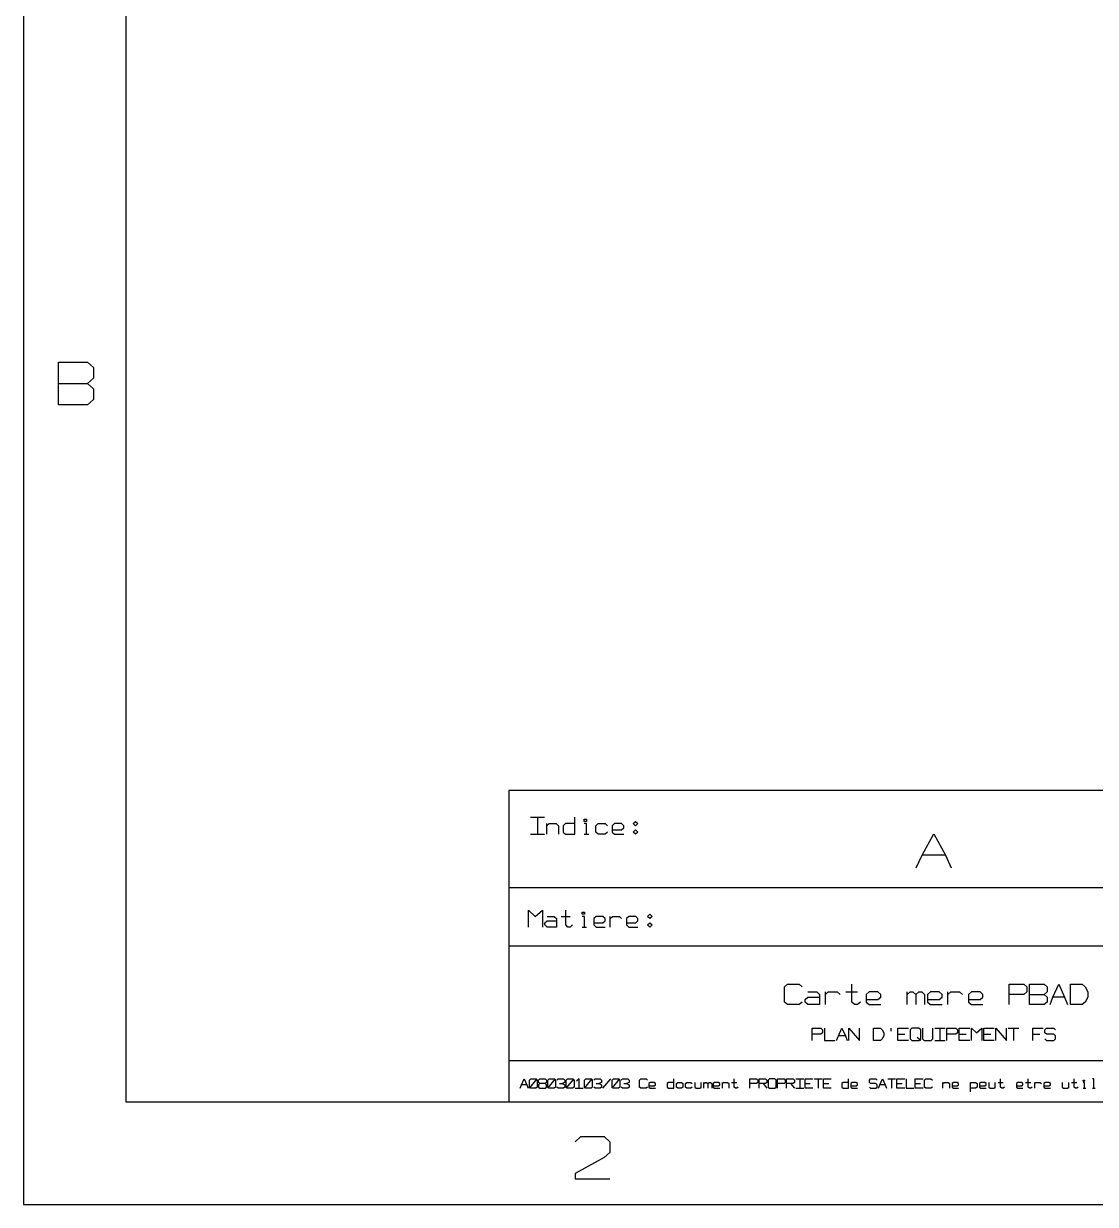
# Model space of a CAD drawing. Extents: x -92 to 503, y -336 to 505.
# Drawn here: x -91.7 to 205.4, y -335.7 to -8.4 of the extents above; entities that cross this region are included whole.
import ezdxf

# ---------------------------------------------------------------- set-up
doc = ezdxf.new("R2010")
doc.units = 0
doc.layers.add('1', color=1, linetype='CONTINUOUS')

msp = doc.modelspace()

# ---------------------------------------------------------------- linework, layer by layer
at = {"layer": '1'}
for p, q in [((-91.65, 504.57), (-91.65, -335.7)), ((-63.35, 476.1), (-63.35, -307.23)), ((-82.02, -114.05), (-82.02, -102.25)), ((-82.02, -102.25), (-73.95, -102.25)), ((-73.95, -102.25), (-72.32, -103.73)), ((-72.32, -103.73), (-72.32, -106.68)), ((-72.32, -106.68), (-73.95, -108.15)), ((-82.02, -108.15), (-73.95, -108.15)), ((-73.95, -108.15), (-72.32, -109.63)), ((-72.32, -109.63), (-72.32, -112.58)), ((-73.95, -114.05), (-82.02, -114.05)), ((-72.32, -112.58), (-73.95, -114.05)), ((474.03, -220.98), (42.85, -220.98)), ((42.85, -220.98), (42.85, -307.23)), ((48.78, -228.38), (52.68, -228.38)), ((50.73, -228.38), (50.73, -233.1)), ((61.08, -233.1), (61.08, -228.38)), ((63.65, -229.55), (63.65, -228.95)), ((63.65, -228.95), (64.3, -228.95)), ((64.3, -228.95), (64.3, -229.55)), ((53.3, -233.1), (53.3, -230.15)), ((53.3, -230.73), (53.95, -230.15)), ((53.95, -230.15), (55.9, -230.15)), ((55.9, -230.15), (56.55, -230.73)), ((56.55, -230.73), (56.55, -233.1)), ((58.48, -230.15), (57.83, -230.73)), ((57.83, -230.73), (57.83, -232.5)), ((61.08, -230.15), (58.48, -230.15)), ((64.3, -229.55), (63.65, -229.55)), ((64.3, -230.15), (63.65, -230.15)), ((64.3, -233.1), (64.3, -230.15)), ((66.9, -230.73), (67.53, -230.15)), ((66.9, -232.5), (66.9, -230.73)), ((67.53, -230.15), (69.48, -230.15)), ((69.48, -230.15), (70.13, -230.73)), ((72.08, -230.15), (71.43, -230.73)), ((71.43, -230.73), (71.43, -232.5)), ((71.43, -231.9), (74, -231.9)), ((74, -230.15), (72.08, -230.15)), ((74.65, -230.73), (74, -230.15)), ((74, -231.9), (74.65, -231.33)), ((74.65, -231.33), (74.65, -230.73)), ((77.23, -230.15), (77.88, -229.55)), ((77.88, -230.73), (77.23, -230.15)), ((77.23, -232.5), (77.88, -231.9)), ((77.88, -229.55), (78.53, -230.15)), ((78.53, -230.15), (77.88, -230.73)), ((77.88, -231.9), (78.53, -232.5)), ((48.78, -233.1), (52.68, -233.1)), ((57.83, -232.5), (58.48, -233.1)), ((58.48, -233.1), (61.08, -233.1)), ((63.65, -233.1), (64.95, -233.1)), ((67.53, -233.1), (66.9, -232.5)), ((69.48, -233.1), (67.53, -233.1)), ((70.13, -232.5), (69.48, -233.1)), ((71.43, -232.5), (72.08, -233.1)), ((72.08, -233.1), (74.65, -233.1)), ((77.88, -233.1), (77.23, -232.5)), ((78.53, -232.5), (77.88, -233.1)), ((157.35, -238.88), (160.58, -233)), ((160.58, -233), (163.8, -238.88)), ((155.73, -242.43), (157.35, -238.88)), ((163.8, -238.88), (157.35, -238.88)), ((163.8, -238.88), (165.43, -242.43)), ((374.85, -247.93), (42.85, -247.93)), ((48.23, -258.83), (48.23, -254.13)), ((48.23, -254.13), (50.15, -255.88)), ((50.15, -255.88), (52.1, -254.13)), ((52.1, -254.13), (52.1, -258.83)), ((58.58, -258.25), (58.58, -254.13)), ((63.1, -255.3), (63.1, -254.7)), ((63.1, -254.7), (63.75, -254.7)), ((63.75, -254.7), (63.75, -255.3)), ((52.75, -257.65), (53.4, -257.08)), ((52.75, -258.25), (52.75, -257.65)), ((53.4, -258.83), (52.75, -258.25)), ((53.4, -255.88), (55.33, -255.88)), ((53.4, -257.08), (55.98, -257.08)), ((55.33, -255.88), (55.98, -256.48)), ((55.98, -256.48), (55.98, -258.83)), ((57.28, -255.88), (59.85, -255.88)), ((59.2, -258.83), (58.58, -258.25)), ((60.5, -258.25), (59.85, -258.83)), ((63.75, -255.3), (63.1, -255.3)), ((63.75, -255.88), (63.1, -255.88)), ((63.75, -258.83), (63.75, -255.88)), ((66.98, -255.88), (66.33, -256.48)), ((66.33, -256.48), (66.33, -258.25)), ((66.33, -257.65), (68.9, -257.65)), ((66.33, -258.25), (66.98, -258.83)), ((68.9, -255.88), (66.98, -255.88)), ((69.55, -256.48), (68.9, -255.88)), ((68.9, -257.65), (69.55, -257.08)), ((69.55, -257.08), (69.55, -256.48)), ((70.85, -258.83), (70.85, -255.88)), ((70.85, -256.48), (71.5, -255.88)), ((71.5, -255.88), (73.45, -255.88)), ((73.45, -255.88), (74.08, -256.48)), ((76.03, -255.88), (75.38, -256.48)), ((75.38, -256.48), (75.38, -258.25)), ((75.38, -257.65), (77.98, -257.65)), ((75.38, -258.25), (76.03, -258.83)), ((77.98, -255.88), (76.03, -255.88)), ((78.6, -256.48), (77.98, -255.88)), ((77.98, -257.65), (78.6, -257.08)), ((78.6, -257.08), (78.6, -256.48)), ((81.2, -255.88), (81.85, -255.3)), ((81.85, -256.48), (81.2, -255.88)), ((81.2, -258.25), (81.85, -257.65)), ((81.85, -258.83), (81.2, -258.25)), ((81.85, -255.3), (82.5, -255.88)), ((82.5, -255.88), (81.85, -256.48)), ((81.85, -257.65), (82.5, -258.25)), ((82.5, -258.25), (81.85, -258.83)), ((55.98, -258.83), (53.4, -258.83)), ((59.85, -258.83), (59.2, -258.83)), ((63.1, -258.83), (64.38, -258.83)), ((66.98, -258.83), (69.55, -258.83)), ((76.03, -258.83), (78.6, -258.83)), ((474.03, -264.1), (42.85, -264.1)), ((119.23, -275.38), (120.05, -274.68)), ((120.05, -274.68), (123.28, -274.68)), ((123.28, -274.68), (124.08, -275.38)), ((137.83, -279.63), (137.83, -274.68)), ((181.48, -280.33), (181.48, -274.68)), ((181.48, -274.68), (185.53, -274.68)), ((185.53, -274.68), (186.33, -275.38)), ((187.13, -280.33), (187.13, -274.68)), ((187.13, -274.68), (191.18, -274.68)), ((191.18, -274.68), (191.98, -275.38)), ((193.6, -278.23), (195.23, -274.68)), ((195.23, -274.68), (196.83, -278.23)), ((198.45, -280.33), (198.45, -274.68)), ((198.45, -274.68), (201.68, -274.68)), ((201.68, -274.68), (202.5, -275.38)), ((119.23, -279.63), (119.23, -275.38)), ((125.7, -276.8), (128.13, -276.8)), ((128.13, -276.8), (128.93, -277.5)), ((128.93, -277.5), (128.93, -280.33)), ((130.55, -280.33), (130.55, -276.8)), ((130.55, -277.5), (131.35, -276.8)), ((131.35, -276.8), (133.78, -276.8)), ((133.78, -276.8), (134.6, -277.5)), ((136.2, -276.8), (139.45, -276.8)), ((142.68, -276.8), (141.88, -277.5)), ((141.88, -277.5), (141.88, -279.63)), ((145.1, -276.8), (142.68, -276.8)), ((145.9, -277.5), (145.1, -276.8)), ((145.9, -278.23), (145.9, -277.5)), ((153.18, -280.33), (153.18, -276.8)), ((153.18, -277.5), (154, -276.8)), ((154, -276.8), (154.8, -276.8)), ((154.8, -276.8), (155.6, -277.5)), ((155.6, -277.5), (156.43, -276.8)), ((155.6, -277.5), (155.6, -280.33)), ((156.43, -276.8), (157.23, -276.8)), ((157.23, -276.8), (158.03, -277.5)), ((158.03, -277.5), (158.03, -280.33)), ((159.65, -276.8), (158.85, -277.5)), ((158.85, -277.5), (158.85, -279.63)), ((162.08, -276.8), (159.65, -276.8)), ((162.88, -277.5), (162.08, -276.8)), ((162.88, -278.23), (162.88, -277.5)), ((164.5, -280.33), (164.5, -276.8)), ((164.5, -277.5), (165.3, -276.8)), ((165.3, -276.8), (167.73, -276.8)), ((167.73, -276.8), (168.55, -277.5)), ((170.98, -276.8), (170.15, -277.5)), ((170.15, -277.5), (170.15, -279.63)), ((173.4, -276.8), (170.98, -276.8)), ((174.2, -277.5), (173.4, -276.8)), ((174.2, -278.23), (174.2, -277.5)), ((185.53, -277.5), (181.48, -277.5)), ((186.33, -276.8), (185.53, -277.5)), ((186.33, -275.38), (186.33, -276.8)), ((187.13, -277.5), (191.18, -277.5)), ((191.98, -276.8), (191.18, -277.5)), ((191.18, -277.5), (191.98, -278.23)), ((191.98, -275.38), (191.98, -276.8)), ((202.5, -275.38), (203.3, -276.8)), ((203.3, -276.8), (203.3, -278.23)), ((120.05, -280.33), (119.23, -279.63)), ((123.28, -280.33), (120.05, -280.33)), ((124.08, -279.63), (123.28, -280.33)), ((124.9, -278.93), (125.7, -278.23)), ((124.9, -279.63), (124.9, -278.93)), ((125.7, -280.33), (124.9, -279.63)), ((125.7, -278.23), (128.93, -278.23)), ((128.93, -280.33), (125.7, -280.33)), ((138.63, -280.33), (137.83, -279.63)), ((139.45, -280.33), (138.63, -280.33)), ((140.25, -279.63), (139.45, -280.33)), ((141.88, -278.93), (145.1, -278.93)), ((141.88, -279.63), (142.68, -280.33)), ((142.68, -280.33), (145.9, -280.33)), ((145.1, -278.93), (145.9, -278.23)), ((158.85, -278.93), (162.08, -278.93)), ((158.85, -279.63), (159.65, -280.33)), ((159.65, -280.33), (162.88, -280.33)), ((162.08, -278.93), (162.88, -278.23)), ((170.15, -278.93), (173.4, -278.93)), ((170.15, -279.63), (170.98, -280.33)), ((170.98, -280.33), (174.2, -280.33)), ((173.4, -278.93), (174.2, -278.23)), ((191.18, -280.33), (187.13, -280.33)), ((191.98, -279.63), (191.18, -280.33)), ((191.98, -278.23), (191.98, -279.63)), ((192.8, -280.33), (193.6, -278.23)), ((196.83, -278.23), (193.6, -278.23)), ((196.83, -278.23), (197.65, -280.33)), ((201.68, -280.33), (198.45, -280.33)), ((202.5, -279.63), (201.68, -280.33)), ((203.3, -278.23), (202.5, -279.63)), ((126.88, -290.25), (126.88, -286.85)), ((126.88, -286.85), (129.3, -286.85)), ((129.3, -286.85), (129.78, -287.28)), ((129.78, -287.28), (129.78, -288.13)), ((130.28, -286.85), (130.28, -290.25)), ((134.15, -288.98), (135.13, -286.85)), ((135.13, -286.85), (136.08, -288.98)), ((137.05, -290.25), (137.05, -286.85)), ((137.05, -286.85), (139.98, -290.25)), ((139.98, -290.25), (139.98, -286.85)), ((143.85, -290.25), (143.85, -286.85)), ((143.85, -286.85), (145.78, -286.85)), ((145.78, -286.85), (146.28, -287.28)), ((146.28, -287.28), (146.75, -288.13)), ((148.7, -286.85), (148.7, -287.7)), ((150.63, -290.25), (150.63, -286.85)), ((150.63, -286.85), (153.55, -286.85)), ((154.53, -286.85), (154.03, -287.28)), ((154.03, -287.28), (154.03, -289.83)), ((156.45, -286.85), (154.53, -286.85)), ((156.95, -287.28), (156.45, -286.85)), ((156.95, -289.83), (156.95, -287.28)), ((157.43, -286.85), (157.43, -289.83)), ((160.33, -289.83), (160.33, -286.85)), ((160.83, -286.85), (163.73, -286.85)), ((162.28, -286.85), (162.28, -290.25)), ((164.23, -290.25), (164.23, -286.85)), ((164.23, -286.85), (166.65, -286.85)), ((166.65, -286.85), (167.13, -287.28)), ((167.13, -287.28), (167.13, -288.13)), ((167.6, -290.25), (167.6, -286.85)), ((167.6, -286.85), (170.53, -286.85)), ((171, -290.25), (171, -286.85)), ((171, -286.85), (172.45, -288.13)), ((172.45, -288.13), (173.93, -286.85)), ((173.93, -286.85), (173.93, -290.25)), ((174.4, -290.25), (174.4, -286.85)), ((174.4, -286.85), (177.3, -286.85)), ((177.8, -290.25), (177.8, -286.85)), ((177.8, -286.85), (180.7, -290.25)), ((180.7, -290.25), (180.7, -286.85)), ((181.2, -286.85), (184.1, -286.85)), ((182.65, -286.85), (182.65, -290.25)), ((187.98, -290.25), (187.98, -286.85)), ((187.98, -286.85), (190.9, -286.85)), ((191.38, -287.28), (191.85, -286.85)), ((191.38, -288.13), (191.38, -287.28)), ((191.85, -286.85), (193.8, -286.85)), ((193.8, -286.85), (194.28, -287.28)), ((129.3, -288.55), (126.88, -288.55)), ((129.78, -288.13), (129.3, -288.55)), ((130.28, -290.25), (133.18, -290.25)), ((133.65, -290.25), (134.15, -288.98)), ((136.08, -288.98), (134.15, -288.98)), ((136.08, -288.98), (136.58, -290.25)), ((145.78, -290.25), (143.85, -290.25)), ((146.28, -289.83), (145.78, -290.25)), ((146.75, -288.98), (146.28, -289.83)), ((146.75, -288.13), (146.75, -288.98)), ((150.63, -288.55), (152.58, -288.55)), ((153.55, -290.25), (150.63, -290.25)), ((154.03, -289.83), (154.53, -290.25)), ((154.53, -290.25), (156.45, -290.25)), ((156.95, -290.25), (155.98, -289.4)), ((156.45, -290.25), (156.95, -289.83)), ((157.43, -289.83), (157.9, -290.25)), ((157.9, -290.25), (159.85, -290.25)), ((159.85, -290.25), (160.33, -289.83)), ((160.83, -290.25), (163.73, -290.25)), ((166.65, -288.55), (164.23, -288.55)), ((167.13, -288.13), (166.65, -288.55)), ((167.6, -288.55), (169.55, -288.55)), ((170.53, -290.25), (167.6, -290.25)), ((174.4, -288.55), (176.35, -288.55)), ((177.3, -290.25), (174.4, -290.25)), ((187.98, -288.55), (189.93, -288.55)), ((191.85, -288.55), (191.38, -288.13)), ((191.38, -289.83), (191.85, -290.25)), ((193.8, -288.55), (191.85, -288.55)), ((191.85, -290.25), (193.8, -290.25)), ((194.28, -288.98), (193.8, -288.55)), ((193.8, -290.25), (194.28, -289.83)), ((194.28, -289.83), (194.28, -288.98)), ((42.85, -295.85), (474.03, -295.85)), ((46.33, -302.55), (47.05, -300.9)), ((47.05, -300.9), (47.78, -302.55)), ((48.5, -301.23), (48.88, -300.9)), ((48.5, -303.53), (50.68, -300.9)), ((48.88, -300.9), (50.33, -300.9)), ((50.33, -300.9), (50.68, -301.23)), ((51.05, -301.23), (51.4, -300.9)), ((51.4, -300.9), (52.88, -300.9)), ((52.88, -300.9), (53.23, -301.23)), ((53.6, -301.23), (53.95, -300.9)), ((53.6, -303.53), (55.78, -300.9)), ((53.95, -300.9), (55.4, -300.9)), ((55.4, -300.9), (55.78, -301.23)), ((56.15, -301.23), (56.5, -300.9)), ((56.5, -300.9), (57.95, -300.9)), ((57.95, -300.9), (58.33, -301.23)), ((58.68, -301.23), (59.05, -300.9)), ((58.68, -303.53), (60.88, -300.9)), ((59.05, -300.9), (60.5, -300.9)), ((60.5, -300.9), (60.88, -301.23)), ((62.33, -300.9), (61.6, -301.55)), ((62.33, -303.53), (62.33, -300.9)), ((63.78, -301.23), (64.15, -300.9)), ((63.78, -303.53), (65.95, -300.9)), ((64.15, -300.9), (65.6, -300.9)), ((65.6, -300.9), (65.95, -301.23)), ((66.33, -301.23), (66.7, -300.9)), ((66.7, -300.9), (68.15, -300.9)), ((68.15, -300.9), (68.5, -301.23)), ((68.88, -303.53), (71.05, -300.9)), ((71.43, -301.23), (71.78, -300.9)), ((71.43, -303.53), (73.6, -300.9)), ((71.78, -300.9), (73.23, -300.9)), ((73.23, -300.9), (73.6, -301.23)), ((73.98, -301.23), (74.33, -300.9)), ((74.33, -300.9), (75.78, -300.9)), ((75.78, -300.9), (76.15, -301.23)), ((79.05, -301.23), (79.43, -300.9)), ((79.43, -300.9), (80.88, -300.9)), ((80.88, -300.9), (81.25, -301.23)), ((88.53, -303.53), (88.53, -300.9)), ((105.25, -303.2), (105.25, -300.9)), ((109.6, -303.53), (109.6, -300.9)), ((109.6, -300.9), (111.43, -300.9)), ((111.43, -300.9), (111.8, -301.23)), ((112.15, -303.53), (112.15, -300.9)), ((112.15, -300.9), (113.98, -300.9)), ((113.98, -300.9), (114.35, -301.23)), ((115.08, -300.9), (114.7, -301.23)), ((116.53, -300.9), (115.08, -300.9)), ((116.88, -301.23), (116.53, -300.9)), ((117.25, -303.53), (117.25, -300.9)), ((117.25, -300.9), (119.08, -300.9)), ((119.08, -300.9), (119.43, -301.23)), ((119.8, -303.53), (119.8, -300.9)), ((119.8, -300.9), (121.63, -300.9)), ((121.63, -300.9), (121.98, -301.23)), ((122.35, -300.9), (124.53, -300.9)), ((123.43, -300.9), (123.43, -303.53)), ((124.9, -303.53), (124.9, -300.9)), ((124.9, -300.9), (127.08, -300.9)), ((127.43, -300.9), (129.63, -300.9)), ((128.53, -300.9), (128.53, -303.53)), ((129.98, -303.53), (129.98, -300.9)), ((129.98, -300.9), (132.18, -300.9)), ((136.9, -303.53), (136.9, -300.9)), ((142.73, -301.23), (143.08, -300.9)), ((143.08, -300.9), (144.53, -300.9)), ((144.53, -300.9), (144.9, -301.23)), ((145.63, -302.55), (146.35, -300.9)), ((146.35, -300.9), (147.08, -302.55)), ((147.8, -300.9), (150, -300.9)), ((148.9, -300.9), (148.9, -303.53)), ((150.35, -303.53), (150.35, -300.9)), ((150.35, -300.9), (152.53, -300.9)), ((152.9, -300.9), (152.9, -303.53)), ((155.45, -303.53), (155.45, -300.9)), ((155.45, -300.9), (157.63, -300.9)), ((158, -301.23), (158.35, -300.9)), ((158.35, -300.9), (159.8, -300.9)), ((159.8, -300.9), (160.18, -301.23)), ((179.1, -303.2), (179.1, -300.9)), ((186.73, -303.2), (186.73, -300.9)), ((199.45, -303.2), (199.45, -300.9)), ((204.93, -300.9), (204.55, -300.9)), ((204.93, -303.53), (204.93, -300.9)), ((45.95, -303.53), (46.33, -302.55)), ((47.78, -302.55), (46.33, -302.55)), ((47.78, -302.55), (48.13, -303.53)), ((48.5, -303.2), (48.5, -301.23)), ((48.88, -303.53), (48.5, -303.2)), ((50.33, -303.53), (48.88, -303.53)), ((50.68, -303.2), (50.33, -303.53)), ((50.68, -301.23), (50.68, -303.2)), ((51.05, -301.88), (51.05, -301.23)), ((51.4, -302.23), (51.05, -301.88)), ((51.4, -302.23), (51.05, -302.55)), ((51.05, -302.55), (51.05, -303.2)), ((51.05, -303.2), (51.4, -303.53)), ((52.88, -302.23), (51.4, -302.23)), ((51.4, -303.53), (52.88, -303.53)), ((53.23, -301.88), (52.88, -302.23)), ((53.23, -302.55), (52.88, -302.23)), ((52.88, -303.53), (53.23, -303.2)), ((53.23, -301.23), (53.23, -301.88)), ((53.23, -303.2), (53.23, -302.55)), ((53.6, -303.2), (53.6, -301.23)), ((53.95, -303.53), (53.6, -303.2)), ((55.4, -303.53), (53.95, -303.53)), ((55.78, -303.2), (55.4, -303.53)), ((55.78, -301.23), (55.78, -303.2)), ((56.5, -303.53), (56.15, -303.2)), ((57.95, -303.53), (56.5, -303.53)), ((56.88, -302.23), (57.6, -302.23)), ((58.33, -301.88), (57.6, -302.23)), ((57.6, -302.23), (58.33, -302.55)), ((58.33, -303.2), (57.95, -303.53)), ((58.33, -301.23), (58.33, -301.88)), ((58.33, -302.55), (58.33, -303.2)), ((58.68, -303.2), (58.68, -301.23)), ((59.05, -303.53), (58.68, -303.2)), ((60.5, -303.53), (59.05, -303.53)), ((60.88, -303.2), (60.5, -303.53)), ((60.88, -301.23), (60.88, -303.2)), ((61.23, -303.53), (63.43, -303.53)), ((63.78, -303.2), (63.78, -301.23)), ((64.15, -303.53), (63.78, -303.2)), ((65.6, -303.53), (64.15, -303.53)), ((65.95, -303.2), (65.6, -303.53)), ((65.95, -301.23), (65.95, -303.2)), ((66.7, -303.53), (66.33, -303.2)), ((68.15, -303.53), (66.7, -303.53)), ((67.05, -302.23), (67.78, -302.23)), ((68.5, -301.88), (67.78, -302.23)), ((67.78, -302.23), (68.5, -302.55)), ((68.5, -303.2), (68.15, -303.53)), ((68.5, -301.23), (68.5, -301.88)), ((68.5, -302.55), (68.5, -303.2)), ((71.43, -303.2), (71.43, -301.23)), ((71.78, -303.53), (71.43, -303.2)), ((73.23, -303.53), (71.78, -303.53)), ((73.6, -303.2), (73.23, -303.53)), ((73.6, -301.23), (73.6, -303.2)), ((74.33, -303.53), (73.98, -303.2)), ((75.78, -303.53), (74.33, -303.53)), ((74.7, -302.23), (75.43, -302.23)), ((76.15, -301.88), (75.43, -302.23)), ((75.43, -302.23), (76.15, -302.55)), ((76.15, -303.2), (75.78, -303.53)), ((76.15, -301.23), (76.15, -301.88)), ((76.15, -302.55), (76.15, -303.2)), ((79.05, -303.2), (79.05, -301.23)), ((79.43, -303.53), (79.05, -303.2)), ((80.88, -303.53), (79.43, -303.53)), ((81.25, -303.2), (80.88, -303.53)), ((81.98, -301.88), (81.6, -302.23)), ((81.6, -302.23), (81.6, -303.2)), ((81.6, -302.88), (83.05, -302.88)), ((81.6, -303.2), (81.98, -303.53)), ((83.05, -301.88), (81.98, -301.88)), ((81.98, -303.53), (83.43, -303.53)), ((83.43, -302.23), (83.05, -301.88)), ((83.05, -302.88), (83.43, -302.55)), ((83.43, -302.55), (83.43, -302.23)), ((87.05, -301.88), (86.7, -302.23)), ((86.7, -302.23), (86.7, -303.2)), ((86.7, -303.2), (87.05, -303.53)), ((88.53, -301.88), (87.05, -301.88)), ((87.05, -303.53), (88.53, -303.53)), ((89.25, -302.23), (89.6, -301.88)), ((89.25, -303.2), (89.25, -302.23)), ((89.6, -303.53), (89.25, -303.2)), ((89.6, -301.88), (90.7, -301.88)), ((90.7, -303.53), (89.6, -303.53)), ((90.7, -301.88), (91.05, -302.23)), ((91.05, -303.2), (90.7, -303.53)), ((91.05, -302.23), (91.05, -303.2)), ((91.8, -302.23), (92.15, -301.88)), ((91.8, -303.2), (91.8, -302.23)), ((92.15, -303.53), (91.8, -303.2)), ((92.15, -301.88), (93.25, -301.88)), ((93.25, -303.53), (92.15, -303.53)), ((93.25, -301.88), (93.6, -302.23)), ((93.6, -303.2), (93.25, -303.53)), ((94.33, -301.88), (94.33, -303.2)), ((94.33, -303.2), (94.7, -303.53)), ((94.7, -303.53), (95.8, -303.53)), ((95.8, -303.53), (96.15, -303.2)), ((96.15, -303.53), (96.15, -301.88)), ((96.88, -303.53), (96.88, -301.88)), ((96.88, -302.23), (97.25, -301.88)), ((97.25, -301.88), (97.6, -301.88)), ((97.6, -301.88), (97.98, -302.23)), ((97.98, -302.23), (98.33, -301.88)), ((97.98, -302.23), (97.98, -303.53)), ((98.33, -301.88), (98.7, -301.88)), ((98.7, -301.88), (99.08, -302.23)), ((99.08, -302.23), (99.08, -303.53)), ((99.8, -301.88), (99.43, -302.23)), ((99.43, -302.23), (99.43, -303.2)), ((99.43, -302.88), (100.88, -302.88)), ((99.43, -303.2), (99.8, -303.53)), ((100.88, -301.88), (99.8, -301.88)), ((99.8, -303.53), (101.25, -303.53)), ((101.25, -302.23), (100.88, -301.88)), ((100.88, -302.88), (101.25, -302.55)), ((101.25, -302.55), (101.25, -302.23)), ((101.98, -303.53), (101.98, -301.88)), ((101.98, -302.23), (102.33, -301.88)), ((102.33, -301.88), (103.43, -301.88)), ((103.43, -301.88), (103.8, -302.23)), ((103.8, -302.23), (103.8, -303.53)), ((104.53, -301.88), (105.98, -301.88)), ((105.6, -303.53), (105.25, -303.2)), ((105.98, -303.53), (105.6, -303.53)), ((106.35, -303.2), (105.98, -303.53)), ((111.43, -302.23), (109.6, -302.23)), ((111.8, -301.88), (111.43, -302.23)), ((111.8, -301.23), (111.8, -301.88)), ((113.98, -302.23), (112.15, -302.23)), ((113.25, -302.23), (114.35, -303.53)), ((114.35, -301.88), (113.98, -302.23)), ((114.35, -301.23), (114.35, -301.88)), ((114.7, -301.23), (114.7, -303.2)), ((114.7, -303.2), (115.08, -303.53)), ((115.08, -303.53), (116.53, -303.53)), ((116.53, -303.53), (116.88, -303.2)), ((116.88, -303.2), (116.88, -301.23)), ((119.08, -302.23), (117.25, -302.23)), ((119.43, -301.88), (119.08, -302.23)), ((119.43, -301.23), (119.43, -301.88)), ((121.63, -302.23), (119.8, -302.23)), ((120.9, -302.23), (121.98, -303.53)), ((121.98, -301.88), (121.63, -302.23)), ((121.98, -301.23), (121.98, -301.88)), ((122.35, -303.53), (124.53, -303.53)), ((124.9, -302.23), (126.35, -302.23)), ((127.08, -303.53), (124.9, -303.53)), ((129.98, -302.23), (131.45, -302.23)), ((132.18, -303.53), (129.98, -303.53)), ((135.45, -301.88), (135.08, -302.23)), ((135.08, -302.23), (135.08, -303.2)), ((135.08, -303.2), (135.45, -303.53)), ((136.9, -301.88), (135.45, -301.88)), ((135.45, -303.53), (136.9, -303.53)), ((137.98, -301.88), (137.63, -302.23)), ((137.63, -302.23), (137.63, -303.2)), ((137.63, -302.88), (139.08, -302.88)), ((137.63, -303.2), (137.98, -303.53)), ((139.08, -301.88), (137.98, -301.88)), ((137.98, -303.53), (139.45, -303.53)), ((139.45, -302.23), (139.08, -301.88)), ((139.08, -302.88), (139.45, -302.55)), ((139.45, -302.55), (139.45, -302.23)), ((142.73, -301.88), (142.73, -301.23)), ((143.08, -302.23), (142.73, -301.88)), ((142.73, -303.2), (143.08, -303.53)), ((144.53, -302.23), (143.08, -302.23)), ((143.08, -303.53), (144.53, -303.53)), ((144.9, -302.55), (144.53, -302.23)), ((144.53, -303.53), (144.9, -303.2)), ((144.9, -303.2), (144.9, -302.55)), ((145.25, -303.53), (145.63, -302.55)), ((147.08, -302.55), (145.63, -302.55)), ((147.08, -302.55), (147.45, -303.53)), ((150.35, -302.23), (151.8, -302.23)), ((152.53, -303.53), (150.35, -303.53)), ((152.9, -303.53), (155.08, -303.53)), ((155.45, -302.23), (156.9, -302.23)), ((157.63, -303.53), (155.45, -303.53)), ((158, -303.2), (158, -301.23)), ((158.35, -303.53), (158, -303.2)), ((159.8, -303.53), (158.35, -303.53)), ((160.18, -303.2), (159.8, -303.53)), ((163.08, -303.53), (163.08, -301.88)), ((163.08, -302.23), (163.45, -301.88)), ((163.45, -301.88), (164.55, -301.88)), ((164.55, -301.88), (164.9, -302.23)), ((164.9, -302.23), (164.9, -303.53)), ((166, -301.88), (165.63, -302.23)), ((165.63, -302.23), (165.63, -303.2)), ((165.63, -302.88), (167.08, -302.88)), ((165.63, -303.2), (166, -303.53)), ((167.08, -301.88), (166, -301.88)), ((166, -303.53), (167.45, -303.53)), ((167.45, -302.23), (167.08, -301.88)), ((167.08, -302.88), (167.45, -302.55)), ((167.45, -302.55), (167.45, -302.23)), ((170.73, -304.53), (170.73, -301.88)), ((170.73, -301.88), (172.18, -301.88)), ((172.18, -303.53), (170.73, -303.53)), ((172.18, -301.88), (172.55, -302.23)), ((172.55, -303.2), (172.18, -303.53)), ((172.55, -302.23), (172.55, -303.2)), ((173.63, -301.88), (173.28, -302.23)), ((173.28, -302.23), (173.28, -303.2)), ((173.28, -302.88), (174.73, -302.88)), ((173.28, -303.2), (173.63, -303.53)), ((174.73, -301.88), (173.63, -301.88)), ((173.63, -303.53), (175.1, -303.53)), ((175.1, -302.23), (174.73, -301.88)), ((174.73, -302.88), (175.1, -302.55)), ((175.1, -302.55), (175.1, -302.23)), ((175.83, -301.88), (175.83, -303.2)), ((175.83, -303.2), (176.18, -303.53)), ((176.18, -303.53), (177.28, -303.53)), ((177.28, -303.53), (177.63, -303.2)), ((177.63, -303.53), (177.63, -301.88)), ((178.38, -301.88), (179.83, -301.88)), ((179.45, -303.53), (179.1, -303.2)), ((179.83, -303.53), (179.45, -303.53)), ((180.18, -303.2), (179.83, -303.53)), ((183.83, -301.88), (183.45, -302.23)), ((183.45, -302.23), (183.45, -303.2)), ((183.45, -302.88), (184.9, -302.88)), ((183.45, -303.2), (183.83, -303.53)), ((184.9, -301.88), (183.83, -301.88)), ((183.83, -303.53), (185.28, -303.53)), ((185.28, -302.23), (184.9, -301.88)), ((184.9, -302.88), (185.28, -302.55)), ((185.28, -302.55), (185.28, -302.23)), ((186, -301.88), (187.45, -301.88)), ((187.1, -303.53), (186.73, -303.2)), ((187.45, -303.53), (187.1, -303.53)), ((187.83, -303.2), (187.45, -303.53)), ((188.55, -303.53), (188.55, -301.88)), ((188.55, -302.23), (188.9, -301.88)), ((188.9, -301.88), (190, -301.88)), ((190, -301.88), (190.38, -302.23)), ((191.45, -301.88), (191.1, -302.23)), ((191.1, -302.23), (191.1, -303.2)), ((191.1, -302.88), (192.55, -302.88)), ((191.1, -303.2), (191.45, -303.53)), ((192.55, -301.88), (191.45, -301.88)), ((191.45, -303.53), (192.93, -303.53)), ((192.93, -302.23), (192.55, -301.88)), ((192.55, -302.88), (192.93, -302.55)), ((192.93, -302.55), (192.93, -302.23)), ((196.18, -301.88), (196.18, -303.2)), ((196.18, -303.2), (196.55, -303.53)), ((196.55, -303.53), (197.65, -303.53)), ((197.65, -303.53), (198, -303.2)), ((198, -303.53), (198, -301.88)), ((198.73, -301.88), (200.2, -301.88)), ((199.83, -303.53), (199.45, -303.2)), ((200.2, -303.53), (199.83, -303.53)), ((200.55, -303.2), (200.2, -303.53)), ((202, -301.55), (202, -301.23)), ((202, -301.23), (202.38, -301.23)), ((202.38, -301.55), (202, -301.55)), ((202.38, -301.88), (202, -301.88)), ((202, -303.53), (202.73, -303.53)), ((202.38, -301.23), (202.38, -301.55)), ((202.38, -303.53), (202.38, -301.88)), ((204.55, -303.53), (205.28, -303.53)), ((-63.35, -307.23), (474.2, -307.23)), ((42.85, -307.23), (474.03, -307.23)), ((61.15, -318.33), (62.75, -316.85)), ((62.75, -316.85), (69.23, -316.85)), ((69.23, -316.85), (70.83, -318.33)), ((70.83, -318.33), (70.83, -321.28)), ((69.23, -322.75), (61.15, -327.15)), ((70.83, -321.28), (69.23, -322.75)), ((61.15, -327.15), (61.15, -328.63)), ((61.15, -328.63), (70.83, -328.63)), ((-91.65, -335.7), (502.53, -335.7))]:
    msp.add_line(p, q, dxfattribs=at)

doc.saveas('drawing.dxf')
